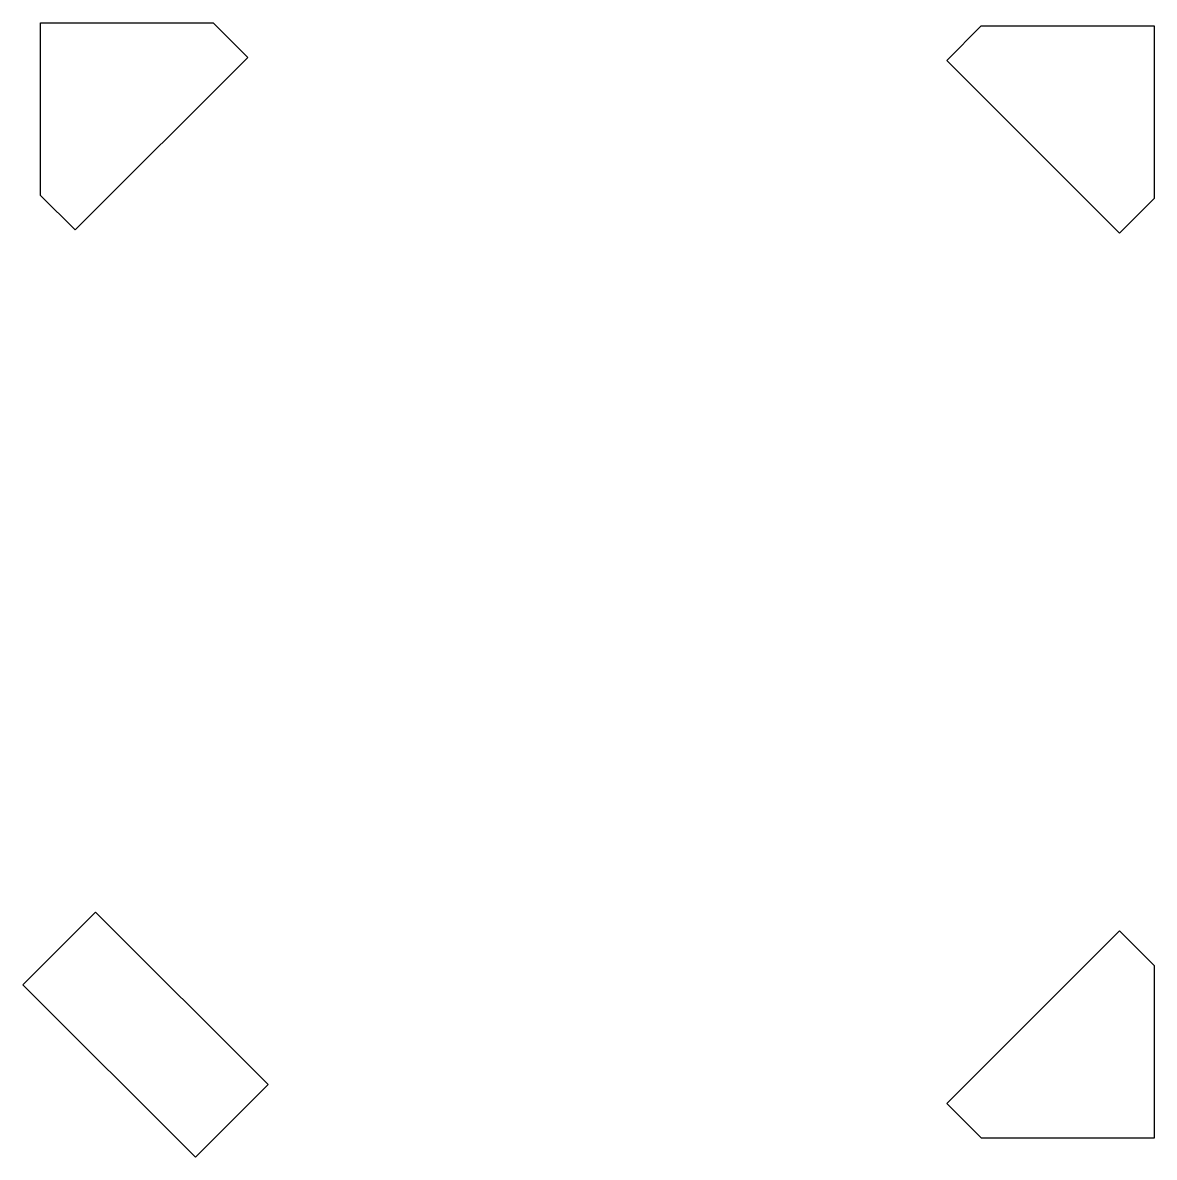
# Model space of a CAD drawing. Extents: x -46.76 to -37.96, y 55.53 to 64.36.
import ezdxf

# ---------------------------------------------------------------- set-up
doc = ezdxf.new("R2010")
doc.units = 0
doc.layers.add('CAPA_1', color=7, linetype='CONTINUOUS')

msp = doc.modelspace()

# ---------------------------------------------------------------- linework, layer by layer
at = {"layer": 'CAPA_1'}
for points in [[(-46.6218, 63.0152), (-46.6224, 64.3592), (-45.279, 64.3593), (-45.0093, 64.0896), (-46.3528, 62.7461), (-46.6218, 63.0152)], [(-39.3016, 64.3347), (-37.9576, 64.3353), (-37.9575, 62.9919), (-38.2272, 62.7222), (-39.5707, 64.0657), (-39.3016, 64.3347)], [(-45.4172, 55.5278), (-46.7607, 56.8713), (-46.1951, 57.437), (-44.8516, 56.0935), (-45.4172, 55.5278)], [(-37.9563, 57.0217), (-37.9557, 55.6777), (-39.2991, 55.6776), (-39.5688, 55.9473), (-38.2253, 57.2908), (-37.9563, 57.0217)]]:
    msp.add_lwpolyline(points, close=True, dxfattribs=at)

doc.saveas('drawing.dxf')
